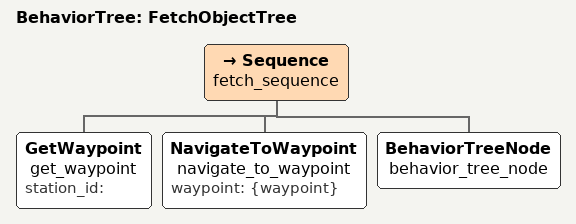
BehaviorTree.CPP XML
<?xml version="1.0"?>
<root main_tree_to_execute="FetchObjectTree">
  <!-- Behavior Tree principal para buscar y recoger objetos -->
  <BehaviorTree ID="FetchObjectTree">
    <Sequence name="fetch_sequence">
      <!-- Obtener punto de navegación -->
      <GetWaypoint name="get_waypoint" station_id=""/>

      <!-- Navegar al punto -->
      <NavigateToWaypoint name="navigate_to_waypoint" waypoint="{waypoint}"/>

      <!-- Comportamiento en la estación -->
      <BehaviorTreeNode name="behavior_tree_node"/>
    </Sequence>
  </BehaviorTree>
</root>
